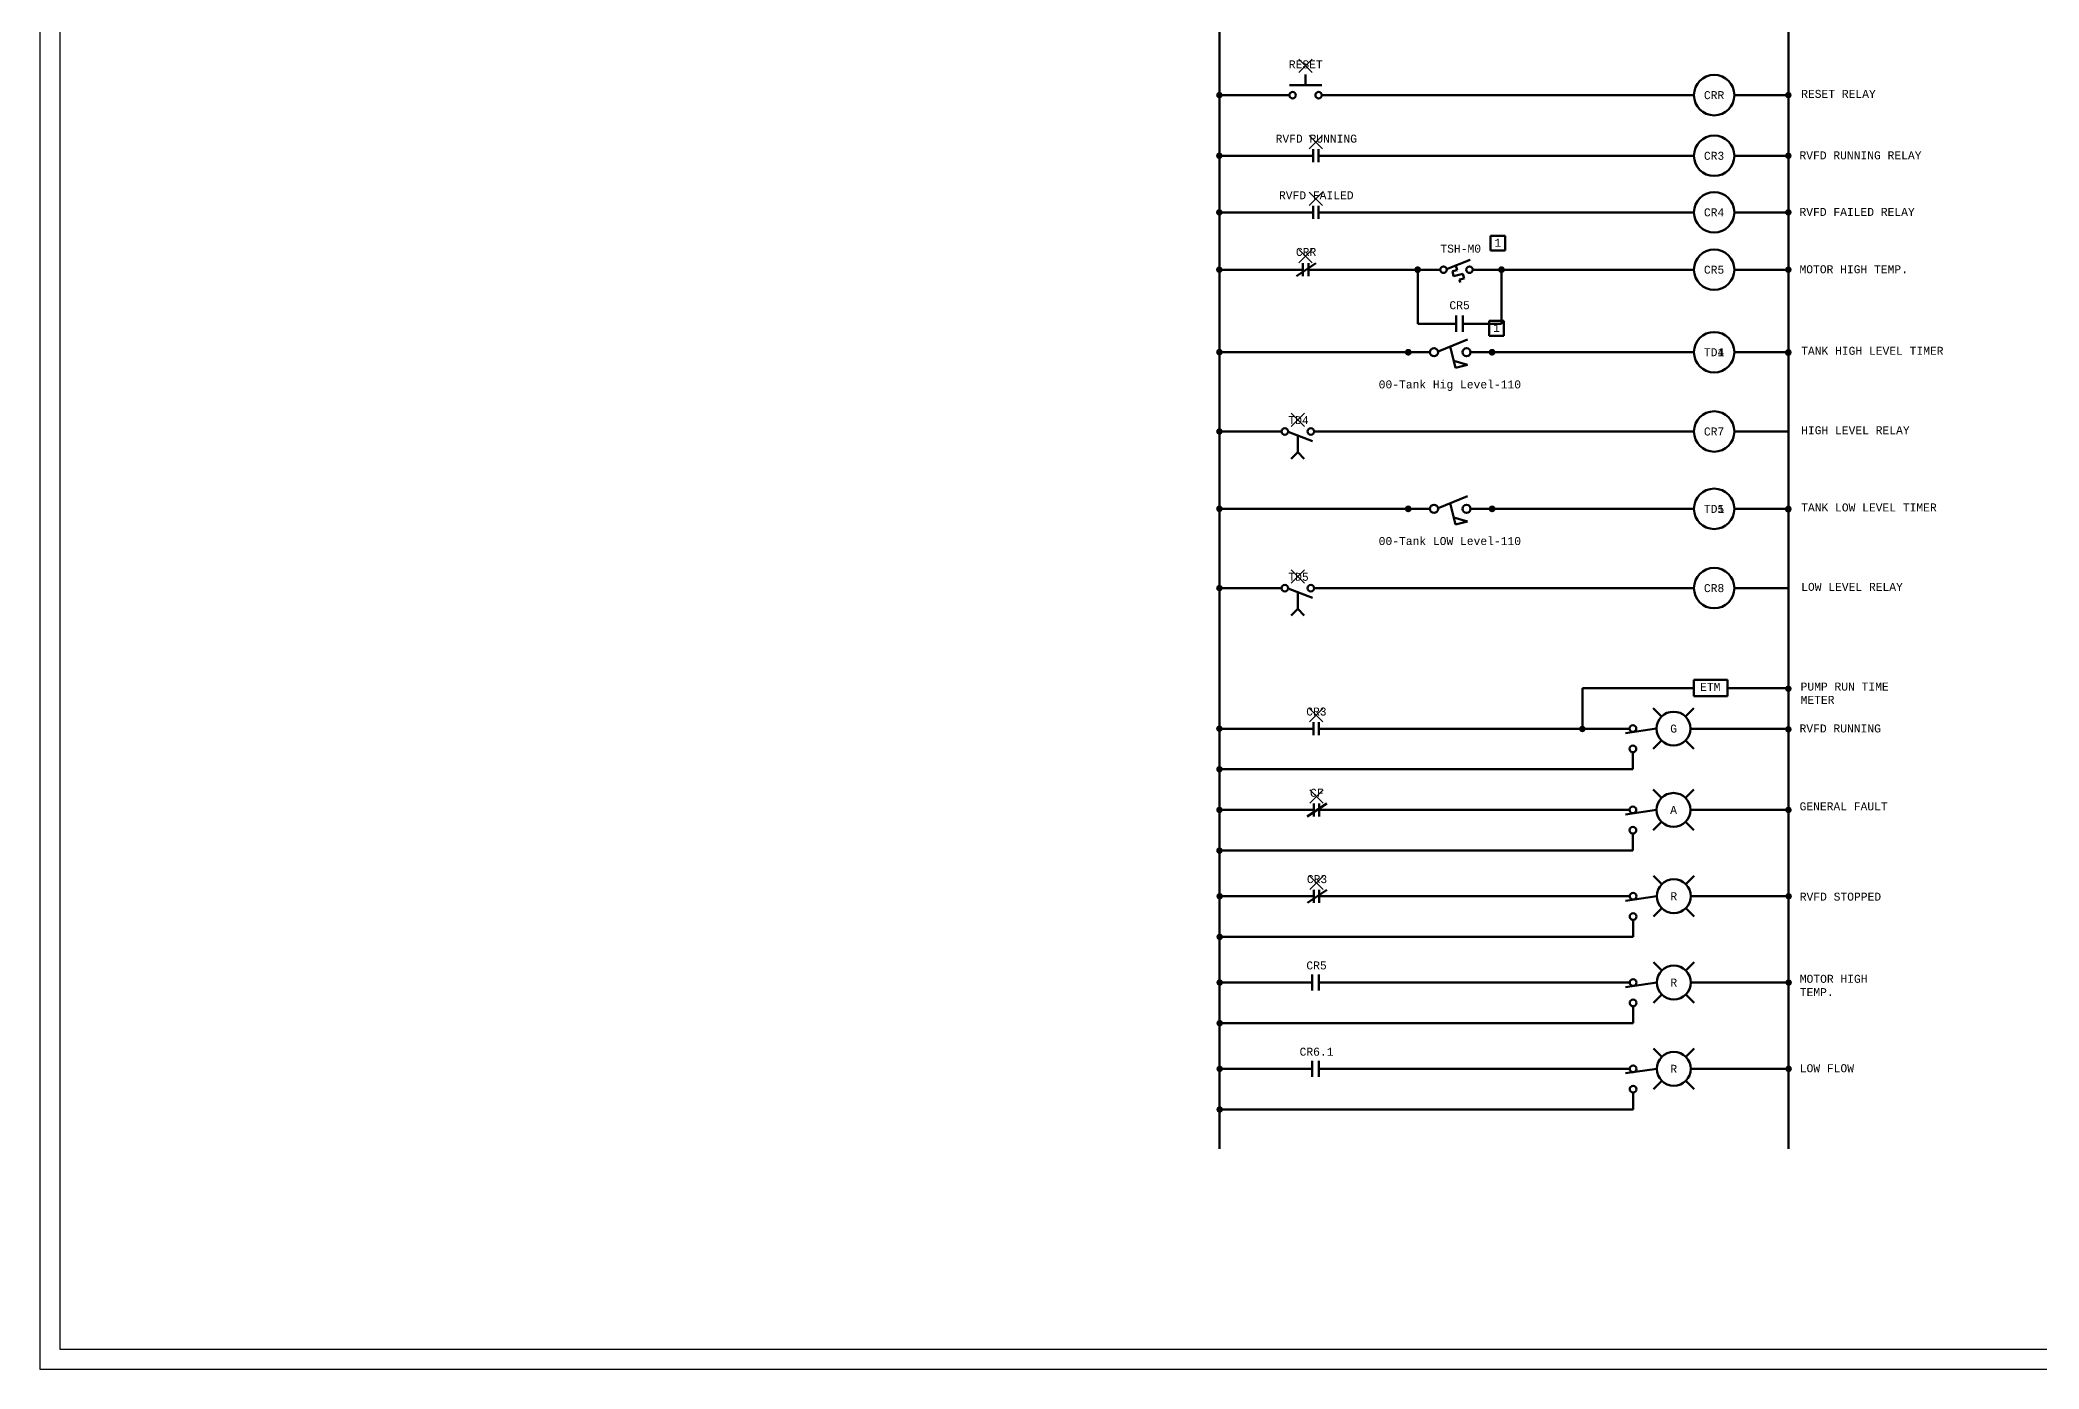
# Model space of a CAD drawing. Header units: inches. Extents: x 191440 to 383551, y 141448 to 284946.
# Drawn here: x 191784 to 191814.04, y 141489.07 to 141509.04 of the extents above; entities that cross this region are included whole.
import ezdxf
from ezdxf.enums import TextEntityAlignment as Align

# ---------------------------------------------------------------- set-up
doc = ezdxf.new("R2010")
doc.units = ezdxf.units.IN
doc.header["$MEASUREMENT"] = 0
doc.header["$PDMODE"] = 3
doc.header["$PDSIZE"] = 0.1
for name, color, linetype, lineweight in [('E-ANNO-TEXT-2', 7, 'Continuous', 211), ('E-ANNO-TEXT-2 @ 1 (1)', 7, 'Continuous', 211), ('E-ANNO-TEXT-2 @ 1 (2)', 7, 'Continuous', 211), ('E-SCHM-LINE', 4, 'Continuous', 50), ('E-SCHM-SYMB', 1, 'Continuous', 50), ('G-ANNO-TEXT', 7, 'Continuous', 13)]:
    doc.layers.add(name, color=color, linetype=linetype, lineweight=lineweight)
doc.layers.add('VP', color=7, linetype='Continuous')
doc.styles.add('MONOSPACE', font='monosi.ttf', dxfattribs={"width": 0.9999})
doc.styles.add('Style-Arial', font='arial.ttf')

# ---------------------------------------------------------------- blocks, each defined once
blk = doc.blocks.new('SC03A_1')
at = {"layer": 'E-SCHM-SYMB'}
for p, q in [((10.02, 3.74), (7.41, 6.35)), ((17.5, 3.74), (20.11, 6.35)), ((8.47, 0), (-1.31, -1.4)), ((10.02, -3.74), (7.41, -6.35)), ((17.5, -3.74), (20.11, -6.35))]:
    blk.add_line(p, q, dxfattribs=at)
for centre, radius in [((1.06, 0), 1.06), ((13.76, 0), 5.29), ((1.06, -6.35), 1.06)]:
    blk.add_circle(centre, radius, dxfattribs=at)
at = {"layer": 'G-ANNO-TEXT', "style": 'Style-Arial'}
blk.add_attdef('color', text='', height=3.05, dxfattribs=at).set_placement((13.76, 0), align=Align.MIDDLE_CENTER)
blk = doc.blocks.new('*U277')
at = {"layer": 'E-ANNO-TEXT-2'}
ref = blk.add_blockref('SC03A_1', (191807.887, 141498.697), dxfattribs=dict(at, xscale=0.04808846015417836, yscale=0.04808846015417836, zscale=0.04808846015417836))
ref.add_attrib('color', 'G', dxfattribs={"layer": 'E-ANNO-TEXT-2 @ 1 (2)', "height": 0.12, "style": 'MONOSPACE'}).set_placement((191808.549, 141498.697), align=Align.MIDDLE_CENTER)
blk = doc.blocks.new('*U278')
at = {"layer": 'E-ANNO-TEXT-2'}
ref = blk.add_blockref('SC03A_1', (191807.887, 141497.475), dxfattribs=dict(at, xscale=0.04808846015417836, yscale=0.04808846015417836, zscale=0.04808846015417836))
ref.add_attrib('color', 'A', dxfattribs={"layer": 'E-ANNO-TEXT-2 @ 1 (2)', "height": 0.12, "style": 'MONOSPACE'}).set_placement((191808.549, 141497.475), align=Align.MIDDLE_CENTER)
blk = doc.blocks.new('*U279')
at = {"layer": 'E-ANNO-TEXT-2'}
ref = blk.add_blockref('SC03A_1', (191807.89, 141496.178), dxfattribs=dict(at, xscale=0.04808846015417836, yscale=0.04808846015417836, zscale=0.04808846015417836))
ref.add_attrib('color', 'R', dxfattribs={"layer": 'E-ANNO-TEXT-2 @ 1 (2)', "height": 0.12, "style": 'MONOSPACE'}).set_placement((191808.552, 141496.178), align=Align.MIDDLE_CENTER)
blk = doc.blocks.new('SC04E')
at = {"layer": 'E-SCHM-SYMB', "linetype": 'Continuous', "lineweight": 50}
for p, q in [((0, -30.48), (0, 30.48)), ((25.4, -30.48), (25.4, 30.48))]:
    blk.add_line(p, q, dxfattribs=at)
at = {"layer": 'E-SCHM-SYMB', "linetype": 'Continuous', "lineweight": 25}
blk.add_point((12.7, 63.5), dxfattribs=at)
blk = doc.blocks.new('SC04C')
at = {"layer": 'E-SCHM-SYMB', "linetype": 'Continuous', "lineweight": 50}
for p, q in [((-30.48, -30.48), (60.96, 30.48)), ((0, -30.48), (0, 30.48)), ((25.4, -30.48), (25.4, 30.48))]:
    blk.add_line(p, q, dxfattribs=at)
at = {"layer": 'E-SCHM-SYMB', "linetype": 'Continuous', "lineweight": 25}
blk.add_point((12.7, 63.5), dxfattribs=at)
blk = doc.blocks.new('SC02A')
at = {"layer": 'E-SCHM-SYMB', "linetype": 'Continuous', "lineweight": 50}
for p, q in [((76.1746, 46.9646), (76.1746, 96.52)), ((-0.0254, 46.9646), (152.3746, 46.9646))]:
    blk.add_line(p, q, dxfattribs=at)
for centre in [(15.24, 0), (137.16, 0)]:
    blk.add_circle(centre, 15.24, dxfattribs=at)
at = {"layer": 'E-SCHM-SYMB', "linetype": 'Continuous', "lineweight": 25}
blk.add_point((76.2, 137.8458), dxfattribs=at)
blk = doc.blocks.new('*U280')
at = {"layer": 'E-ANNO-TEXT-2'}
ref = blk.add_blockref('SC03A_1', (191807.89, 141494.881), dxfattribs=dict(at, xscale=0.04808846015417836, yscale=0.04808846015417836, zscale=0.04808846015417836))
ref.add_attrib('color', 'R', dxfattribs={"layer": 'E-ANNO-TEXT-2 @ 1 (2)', "height": 0.12, "style": 'MONOSPACE'}).set_placement((191808.552, 141494.881), align=Align.MIDDLE_CENTER)
blk = doc.blocks.new('*U281')
at = {"layer": 'E-ANNO-TEXT-2'}
ref = blk.add_blockref('SC03A_1', (191807.89, 141493.585), dxfattribs=dict(at, xscale=0.04808846015417836, yscale=0.04808846015417836, zscale=0.04808846015417836))
ref.add_attrib('color', 'R', dxfattribs={"layer": 'E-ANNO-TEXT-2 @ 1 (2)', "height": 0.12, "style": 'MONOSPACE'}).set_placement((191808.552, 141493.585), align=Align.MIDDLE_CENTER)
blk = doc.blocks.new('SC04F')
at = {"layer": 'E-SCHM-SYMB', "linetype": 'Continuous', "lineweight": 50}
for p, q in [((30.4, -1.4), (145.6, -45.9)), ((76.1, -97.6), (76.1, -19))]:
    blk.add_line(p, q, dxfattribs=at)
at = {"layer": 'E-SCHM-SYMB', "linetype": 'Continuous', "lineweight": 50, "flags": 128}
blk.add_lwpolyline([(45.5, -128.2), (76.1, -97.6), (106.7, -128.2)], dxfattribs=at)
at = {"layer": 'E-SCHM-SYMB', "linetype": 'Continuous', "lineweight": 50}
for centre in [(15.2, 0), (137.2, 0)]:
    blk.add_circle(centre, 15.2, dxfattribs=at)
at = {"layer": 'E-SCHM-SYMB', "linetype": 'Continuous', "lineweight": 25}
blk.add_point((76.2, 54.4), dxfattribs=at)

msp = doc.modelspace()

# ---------------------------------------------------------------- hatches: boundary and pattern name
at = {"layer": 'E-SCHM-SYMB'}
h = msp.add_hatch(color=256, dxfattribs=at)
edge = h.paths.add_edge_path()
edge.add_arc((191801.72375, 141508.21508), 0.04903, 0, 360)
h = msp.add_hatch(color=256, dxfattribs=at)
edge = h.paths.add_edge_path()
edge.add_arc((191810.27378, 141508.21505), 0.04903, 0, 360)
h = msp.add_hatch(color=256, dxfattribs=at)
edge = h.paths.add_edge_path()
edge.add_arc((191801.72246, 141507.30387), 0.04903, 0, 360)
h = msp.add_hatch(color=256, dxfattribs=at)
edge = h.paths.add_edge_path()
edge.add_arc((191810.27378, 141507.30387), 0.04903, 0, 360)
h = msp.add_hatch(color=256, dxfattribs=at)
edge = h.paths.add_edge_path()
edge.add_arc((191801.72246, 141506.45372), 0.04903, 0, 360)
h = msp.add_hatch(color=256, dxfattribs=at)
edge = h.paths.add_edge_path()
edge.add_arc((191810.27378, 141506.45372), 0.04903, 0, 360)
h = msp.add_hatch(color=256, dxfattribs=at)
edge = h.paths.add_edge_path()
edge.add_arc((191801.72246, 141505.59234), 0.04903, 0, 360)
h = msp.add_hatch(color=256, dxfattribs=at)
edge = h.paths.add_edge_path()
edge.add_arc((191804.70336, 141505.59223), 0.05107, 0, 360)
h = msp.add_hatch(color=256, dxfattribs=at)
edge = h.paths.add_edge_path()
edge.add_arc((191805.963, 141505.59223), 0.05107, 0, 360)
h = msp.add_hatch(color=256, dxfattribs=at)
edge = h.paths.add_edge_path()
edge.add_arc((191810.27378, 141505.59234), 0.04903, 0, 360)
h = msp.add_hatch(color=256, dxfattribs=at)
edge = h.paths.add_edge_path()
edge.add_arc((191801.72375, 141504.35486), 0.04903, 0, 360)
h = msp.add_hatch(color=256, dxfattribs=at)
edge = h.paths.add_edge_path()
edge.add_arc((191801.72375, 141504.3521), 0.04903, 0, 360)
h = msp.add_hatch(color=256, dxfattribs=at)
edge = h.paths.add_edge_path()
edge.add_arc((191801.72375, 141504.3521), 0.04903, 0, 360)
h = msp.add_hatch(color=256, dxfattribs=at)
edge = h.paths.add_edge_path()
edge.add_arc((191804.56177, 141504.35207), 0.05107, 0, 360)
h = msp.add_hatch(color=256, dxfattribs=at)
edge = h.paths.add_edge_path()
edge.add_arc((191804.56177, 141504.35207), 0.05107, 0, 360)
h = msp.add_hatch(color=256, dxfattribs=at)
edge = h.paths.add_edge_path()
edge.add_arc((191805.82141, 141504.35207), 0.05107, 0, 360)
h = msp.add_hatch(color=256, dxfattribs=at)
edge = h.paths.add_edge_path()
edge.add_arc((191805.82141, 141504.35207), 0.05107, 0, 360)
h = msp.add_hatch(color=256, dxfattribs=at)
edge = h.paths.add_edge_path()
edge.add_arc((191810.27249, 141504.34392), 0.04903, 0, 360)
h = msp.add_hatch(color=256, dxfattribs=at)
edge = h.paths.add_edge_path()
edge.add_arc((191810.27378, 141504.35207), 0.04903, 0, 360)
h = msp.add_hatch(color=256, dxfattribs=at)
edge = h.paths.add_edge_path()
edge.add_arc((191810.27378, 141504.35207), 0.04903, 0, 360)
h = msp.add_hatch(color=256, dxfattribs=at)
edge = h.paths.add_edge_path()
edge.add_arc((191801.72375, 141503.16128), 0.04903, 0, 360)
h = msp.add_hatch(color=256, dxfattribs=at)
edge = h.paths.add_edge_path()
edge.add_arc((191801.72375, 141502.00151), 0.04903, 0, 360)
h = msp.add_hatch(color=256, dxfattribs=at)
edge = h.paths.add_edge_path()
edge.add_arc((191801.72375, 141501.99874), 0.04903, 0, 360)
h = msp.add_hatch(color=256, dxfattribs=at)
edge = h.paths.add_edge_path()
edge.add_arc((191801.72375, 141501.99874), 0.04903, 0, 360)
h = msp.add_hatch(color=256, dxfattribs=at)
edge = h.paths.add_edge_path()
edge.add_arc((191804.56177, 141501.99871), 0.05107, 0, 360)
h = msp.add_hatch(color=256, dxfattribs=at)
edge = h.paths.add_edge_path()
edge.add_arc((191804.56177, 141501.99871), 0.05107, 0, 360)
h = msp.add_hatch(color=256, dxfattribs=at)
edge = h.paths.add_edge_path()
edge.add_arc((191805.82141, 141501.99871), 0.05107, 0, 360)
h = msp.add_hatch(color=256, dxfattribs=at)
edge = h.paths.add_edge_path()
edge.add_arc((191805.82141, 141501.99871), 0.05107, 0, 360)
h = msp.add_hatch(color=256, dxfattribs=at)
edge = h.paths.add_edge_path()
edge.add_arc((191810.27249, 141501.99057), 0.04903, 0, 360)
h = msp.add_hatch(color=256, dxfattribs=at)
edge = h.paths.add_edge_path()
edge.add_arc((191810.27378, 141501.99871), 0.04903, 0, 360)
h = msp.add_hatch(color=256, dxfattribs=at)
edge = h.paths.add_edge_path()
edge.add_arc((191810.27378, 141501.99871), 0.04903, 0, 360)
h = msp.add_hatch(color=256, dxfattribs=at)
edge = h.paths.add_edge_path()
edge.add_arc((191801.72375, 141500.80793), 0.04903, 0, 360)
h = msp.add_hatch(color=256, dxfattribs=at)
edge = h.paths.add_edge_path()
edge.add_arc((191810.27368, 141499.29631), 0.04903, 0, 360)
h = msp.add_hatch(color=256, dxfattribs=at)
edge = h.paths.add_edge_path()
edge.add_arc((191801.72365, 141498.69598), 0.04903, 0, 360)
h = msp.add_hatch(color=256, dxfattribs=at)
edge = h.paths.add_edge_path()
edge.add_arc((191807.17765, 141498.69187), 0.04903, 0, 360)
h = msp.add_hatch(color=256, dxfattribs=at)
edge = h.paths.add_edge_path()
edge.add_arc((191810.27368, 141498.68625), 0.04903, 0, 360)
h = msp.add_hatch(color=256, dxfattribs=at)
edge = h.paths.add_edge_path()
edge.add_arc((191801.72494, 141498.08646), 0.04903, 0, 360)
h = msp.add_hatch(color=256, dxfattribs=at)
edge = h.paths.add_edge_path()
edge.add_arc((191801.72483, 141497.47507), 0.04903, 0, 360)
h = msp.add_hatch(color=256, dxfattribs=at)
edge = h.paths.add_edge_path()
edge.add_arc((191810.27486, 141497.47507), 0.04903, 0, 360)
h = msp.add_hatch(color=256, dxfattribs=at)
edge = h.paths.add_edge_path()
edge.add_arc((191810.27486, 141497.47507), 0.04903, 0, 360)
h = msp.add_hatch(color=256, dxfattribs=at)
edge = h.paths.add_edge_path()
edge.add_arc((191801.72483, 141496.86435), 0.04903, 0, 360)
h = msp.add_hatch(color=256, dxfattribs=at)
edge = h.paths.add_edge_path()
edge.add_arc((191801.72797, 141496.17824), 0.04903, 0, 360)
h = msp.add_hatch(color=256, dxfattribs=at)
edge = h.paths.add_edge_path()
edge.add_arc((191810.278, 141496.17824), 0.04903, 0, 360)
h = msp.add_hatch(color=256, dxfattribs=at)
edge = h.paths.add_edge_path()
edge.add_arc((191810.278, 141496.17824), 0.04903, 0, 360)
h = msp.add_hatch(color=256, dxfattribs=at)
edge = h.paths.add_edge_path()
edge.add_arc((191801.72797, 141495.56752), 0.04903, 0, 360)
h = msp.add_hatch(color=256, dxfattribs=at)
edge = h.paths.add_edge_path()
edge.add_arc((191801.72797, 141494.88141), 0.04903, 0, 360)
h = msp.add_hatch(color=256, dxfattribs=at)
edge = h.paths.add_edge_path()
edge.add_arc((191810.278, 141494.88141), 0.04903, 0, 360)
h = msp.add_hatch(color=256, dxfattribs=at)
edge = h.paths.add_edge_path()
edge.add_arc((191810.278, 141494.88141), 0.04903, 0, 360)
h = msp.add_hatch(color=256, dxfattribs=at)
edge = h.paths.add_edge_path()
edge.add_arc((191801.72797, 141494.27069), 0.04903, 0, 360)
h = msp.add_hatch(color=256, dxfattribs=at)
edge = h.paths.add_edge_path()
edge.add_arc((191801.72797, 141493.58458), 0.04903, 0, 360)
h = msp.add_hatch(color=256, dxfattribs=at)
edge = h.paths.add_edge_path()
edge.add_arc((191810.278, 141493.58458), 0.04903, 0, 360)
h = msp.add_hatch(color=256, dxfattribs=at)
edge = h.paths.add_edge_path()
edge.add_arc((191810.278, 141493.58458), 0.04903, 0, 360)
h = msp.add_hatch(color=256, dxfattribs=at)
edge = h.paths.add_edge_path()
edge.add_arc((191801.72797, 141492.97386), 0.04903, 0, 360)

# ---------------------------------------------------------------- linework, layer by layer
msp.add_lwpolyline([(191841.5, 141528.57459), (191784, 141528.57459), (191784, 141489.07459), (191841.5, 141489.07459), (191841.5, 141528.57459)])
msp.add_lwpolyline([(191841.2, 141528.27459), (191784.3, 141528.27459), (191784.3, 141489.37459), (191841.2, 141489.37459)], close=True)
at = {"layer": 'E-SCHM-LINE'}
for p, q in [((191801.72365, 141492.38517), (191801.72365, 141520.14306)), ((191810.27378, 141492.38517), (191810.27525, 141520.14306)), ((191810.27506, 141494.565), (191810.27506, 141516.3273)), ((191801.723, 141508.21505), (191802.77563, 141508.21505)), ((191803.26421, 141508.21505), (191808.85477, 141508.21505)), ((191809.46244, 141508.21505), (191810.27378, 141508.21505)), ((191801.72246, 141507.30387), (191803.13313, 141507.30372)), ((191803.21456, 141507.30372), (191808.85477, 141507.30387)), ((191809.46244, 141507.30387), (191810.27378, 141507.30387)), ((191801.72246, 141506.45372), (191803.13313, 141506.45357)), ((191803.21456, 141506.45357), (191808.85477, 141506.45372)), ((191809.46244, 141506.45372), (191810.27378, 141506.45372)), ((191801.72246, 141505.59234), (191802.97912, 141505.59224)), ((191803.06055, 141505.59227), (191805.04228, 141505.59238)), ((191804.70336, 141504.78036), (191804.70336, 141505.59223)), ((191805.53086, 141505.59237), (191808.85477, 141505.59234)), ((191805.963, 141504.78036), (191805.963, 141505.59223)), ((191809.46244, 141505.59234), (191810.27378, 141505.59234)), ((191805.28249, 141504.78036), (191804.70336, 141504.78036)), ((191805.38387, 141504.78036), (191805.963, 141504.78036)), ((191802.97912, 141504.35214), (191801.72365, 141504.35214)), ((191802.97912, 141504.35214), (191801.72365, 141504.35214)), ((191802.97912, 141504.35207), (191804.88848, 141504.35207)), ((191803.06055, 141504.35207), (191804.88848, 141504.35207)), ((191805.4992, 141504.35207), (191808.85477, 141504.35207)), ((191805.4992, 141504.35207), (191808.85477, 141504.35207)), ((191809.46244, 141504.35207), (191810.27378, 141504.35207)), ((191809.46244, 141504.35207), (191810.27378, 141504.35207)), ((191802.65738, 141503.16132), (191801.72365, 141503.16132)), ((191803.14596, 141503.16125), (191804.88848, 141503.16125)), ((191804.88848, 141503.16125), (191808.85477, 141503.16125)), ((191809.46244, 141503.16125), (191810.27378, 141503.16125)), ((191802.97912, 141501.99879), (191801.72365, 141501.99879)), ((191802.97912, 141501.99879), (191801.72365, 141501.99879)), ((191802.97912, 141501.99871), (191804.88848, 141501.99871)), ((191803.06055, 141501.99871), (191804.88848, 141501.99871)), ((191805.4992, 141501.99871), (191808.85477, 141501.99871)), ((191805.4992, 141501.99871), (191808.85477, 141501.99871)), ((191809.46244, 141501.99871), (191810.27378, 141501.99871)), ((191809.46244, 141501.99871), (191810.27378, 141501.99871)), ((191802.65738, 141500.80797), (191801.72365, 141500.80797)), ((191803.14596, 141500.8079), (191804.88848, 141500.8079)), ((191804.88848, 141500.8079), (191808.85477, 141500.8079)), ((191809.46244, 141500.8079), (191810.27378, 141500.8079)), ((191807.18276, 141499.306), (191808.85435, 141499.30605)), ((191807.18276, 141498.69598), (191807.18276, 141499.306)), ((191809.35931, 141499.30605), (191810.27368, 141499.30605)), ((191801.72365, 141498.69598), (191803.13431, 141498.69583)), ((191803.21574, 141498.69583), (191807.88575, 141498.69598)), ((191808.80183, 141498.69598), (191810.27368, 141498.69598)), ((191801.72494, 141498.08646), (191807.93793, 141498.08646)), ((191807.93793, 141498.08646), (191807.93793, 141498.34092)), ((191803.14077, 141497.47507), (191801.72612, 141497.47507)), ((191807.88693, 141497.47507), (191803.2222, 141497.47507)), ((191808.80302, 141497.47507), (191810.27486, 141497.47507)), ((191801.72483, 141496.86435), (191807.93783, 141496.86435)), ((191807.93783, 141496.86435), (191807.93783, 141497.11882)), ((191801.72797, 141496.17824), (191803.14391, 141496.17809)), ((191803.22534, 141496.17809), (191807.89007, 141496.17824)), ((191808.80616, 141496.17824), (191810.278, 141496.17824)), ((191807.94097, 141495.56752), (191807.94097, 141495.82199)), ((191801.72797, 141495.56752), (191807.94097, 141495.56752)), ((191801.72797, 141494.88141), (191803.11706, 141494.88126)), ((191803.21848, 141494.88126), (191807.89007, 141494.88141)), ((191808.80616, 141494.88141), (191810.278, 141494.88141)), ((191807.94097, 141494.27069), (191807.94097, 141494.52516)), ((191801.72797, 141494.27069), (191807.94097, 141494.27069)), ((191801.72797, 141493.58458), (191803.1171, 141493.58458)), ((191803.21848, 141493.58443), (191807.89007, 141493.58458)), ((191808.80616, 141493.58458), (191810.278, 141493.58458)), ((191801.72797, 141492.97386), (191807.94097, 141492.97386)), ((191807.94097, 141492.97386), (191807.94097, 141493.22832))]:
    msp.add_line(p, q, dxfattribs=at)
at = {"layer": 'E-SCHM-SYMB'}
for p, q in [((191805.79546, 141506.10171), (191805.79546, 141505.87994)), ((191805.79546, 141506.10171), (191806.01722, 141506.10171)), ((191806.01722, 141505.87994), (191805.79546, 141505.87994)), ((191806.01722, 141506.10171), (191806.01722, 141505.87994)), ((191805.28249, 141504.65871), (191805.28249, 141504.90202)), ((191805.28249, 141504.65871), (191805.28249, 141504.90202)), ((191805.38387, 141504.65871), (191805.38387, 141504.90202)), ((191805.38387, 141504.65871), (191805.38387, 141504.90202)), ((191805.77612, 141504.82189), (191805.77612, 141504.60012)), ((191805.77612, 141504.82189), (191805.99789, 141504.82189)), ((191805.99789, 141504.82189), (191805.99789, 141504.60012)), ((191805.99789, 141504.60012), (191805.77612, 141504.60012)), ((191805.99789, 141504.60012), (191805.77612, 141504.60012)), ((191803.11706, 141494.75961), (191803.11706, 141495.00292)), ((191803.11706, 141494.75961), (191803.11706, 141495.00292)), ((191803.21844, 141494.75961), (191803.21844, 141495.00292)), ((191803.21844, 141494.75961), (191803.21844, 141495.00292)), ((191803.1171, 141493.46278), (191803.1171, 141493.70609)), ((191803.1171, 141493.46278), (191803.1171, 141493.70609)), ((191803.21848, 141493.46278), (191803.21848, 141493.70609)), ((191803.21848, 141493.46278), (191803.21848, 141493.70609))]:
    msp.add_line(p, q, dxfattribs=at)
at = {"layer": 'E-SCHM-SYMB', "linetype": 'Continuous', "lineweight": 50}
for p, q in [((191805.13899, 141505.60148), (191805.49314, 141505.74246)), ((191805.29591, 141505.58517), (191805.22456, 141505.56839)), ((191805.22456, 141505.56839), (191805.24134, 141505.49705)), ((191805.27913, 141505.65651), (191805.29591, 141505.58517)), ((191805.24134, 141505.49705), (191805.38402, 141505.5306)), ((191805.40079, 141505.45926), (191805.32945, 141505.44248)), ((191805.32945, 141505.44248), (191805.33952, 141505.39968)), ((191805.38402, 141505.5306), (191805.40079, 141505.45926)), ((191805.00922, 141504.36429), (191805.4502, 141504.54477)), ((191805.00922, 141504.36429), (191805.4502, 141504.54477)), ((191805.19385, 141504.43966), (191805.27266, 141504.11837)), ((191805.19385, 141504.43966), (191805.27266, 141504.11837)), ((191805.45398, 141504.16284), (191805.24711, 141504.22301)), ((191805.45398, 141504.16284), (191805.24711, 141504.22301)), ((191805.27277, 141504.11839), (191805.45398, 141504.16284)), ((191805.27277, 141504.11839), (191805.45398, 141504.16284)), ((191805.00922, 141502.01094), (191805.4502, 141502.19142)), ((191805.00922, 141502.01094), (191805.4502, 141502.19142)), ((191805.19385, 141502.0863), (191805.27266, 141501.76502)), ((191805.19385, 141502.0863), (191805.27266, 141501.76502)), ((191805.45398, 141501.80949), (191805.24711, 141501.86966)), ((191805.45398, 141501.80949), (191805.24711, 141501.86966)), ((191805.27277, 141501.76504), (191805.45398, 141501.80949)), ((191805.27277, 141501.76504), (191805.45398, 141501.80949)), ((191808.85434, 141499.42819), (191809.35928, 141499.42819)), ((191808.85437, 141499.42819), (191808.85437, 141499.1839)), ((191809.35931, 141499.42819), (191809.35931, 141499.1839)), ((191808.85434, 141499.1839), (191809.35928, 141499.1839))]:
    msp.add_line(p, q, dxfattribs=at)
at = {"layer": 'E-SCHM-SYMB'}
for centre in [(191809.1586, 141508.21505), (191809.1586, 141507.30387), (191809.1586, 141506.45372), (191809.1586, 141505.59234), (191809.1586, 141504.35207), (191809.1586, 141504.35207), (191809.1586, 141503.16125), (191809.1586, 141501.99871), (191809.1586, 141500.8079)]:
    msp.add_circle(centre, 0.30384, dxfattribs=at)
at = {"layer": 'E-SCHM-SYMB', "linetype": 'Continuous', "lineweight": 50}
for centre, radius in [((191805.09114, 141505.59223), 0.04886), ((191805.482, 141505.59223), 0.04886), ((191804.94955, 141504.35207), 0.06107), ((191804.94955, 141504.35207), 0.06107), ((191805.43813, 141504.35207), 0.06107), ((191805.43813, 141504.35207), 0.06107), ((191804.94955, 141501.99871), 0.06107), ((191804.94955, 141501.99871), 0.06107), ((191805.43813, 141501.99871), 0.06107), ((191805.43813, 141501.99871), 0.06107)]:
    msp.add_circle(centre, radius, dxfattribs=at)

# ---------------------------------------------------------------- block references
at = {"layer": 'E-SCHM-SYMB', "linetype": 'Continuous', "lineweight": 25, "xscale": 0.003205897343612051, "yscale": 0.003205897343612051, "zscale": 0.003205897343612051}
msp.add_blockref('SC02A', (191802.77563, 141508.21505), dxfattribs=at)
at = {"layer": 'E-SCHM-SYMB', "linetype": 'Continuous', "lineweight": 50, "xscale": 0.003205897343612051, "yscale": 0.003205897343612051, "zscale": 0.003205897343612051}
for name, p in [('SC04E', (191803.13313, 141507.30372)), ('SC04E', (191803.13313, 141506.45357)), ('SC04C', (191802.97912, 141505.59229)), ('SC04F', (191802.65738, 141503.16125)), ('SC04F', (191802.65738, 141500.8079)), ('SC04E', (191803.1356, 141498.69703)), ('SC04C', (191803.14077, 141497.47492)), ('SC04C', (191803.14391, 141496.17808))]:
    msp.add_blockref(name, p, dxfattribs=at)
at = {"layer": 'VP'}
for name in ['*U277', '*U278', '*U279', '*U280', '*U281']:
    msp.add_blockref(name, (0, 0), dxfattribs=at)

# ---------------------------------------------------------------- texts
at = {"layer": 'E-ANNO-TEXT-2', "style": 'MONOSPACE'}
for s, height, p in [('1', 0.12022, (191805.90802, 141505.99758)), ('CR5', 0.120221, (191805.3333, 141505.05845)), ('1', 0.12022, (191805.88869, 141504.71776)), ('00-Tank Hig Level-110', 0.1202212, (191805.18706, 141503.86847)), ('00-Tank LOW Level-110', 0.1202212, (191805.18706, 141501.51512))]:
    msp.add_text(s, height=height, dxfattribs=at).set_placement(p, align=Align.MIDDLE_CENTER)
at = {"layer": 'E-ANNO-TEXT-2', "attachment_point": 5, "line_spacing_factor": 0.779643, "style": 'MONOSPACE'}
for s, insert, char_height in [('RESET', (191803.02179, 141508.67632), 0.120221), ('RVFD RUNNING', (191803.17975, 141507.56048), 0.1202212), ('RVFD FAILED', (191803.17975, 141506.71034), 0.1202212), ('CRR', (191803.02574, 141505.85806), 0.120221), ('\\pt0.42077;TSH-M0', (191805.34995, 141505.90791), 0.1202212), ('CR3', (191803.18093, 141498.95259), 0.120221), ('CF', (191803.18739, 141497.73168), 0.120221), ('CR3', (191803.19053, 141496.43485), 0.120221)]:
    msp.add_mtext(s, dxfattribs=dict(at, insert=insert, char_height=char_height))
at = {"layer": 'E-ANNO-TEXT-2', "style": 'MONOSPACE'}
for s, insert, char_height, width, attachment_point in [('CRR', (191809.15766, 141508.27516), 0.120221, 0.5816575, 2), ('RESET RELAY', (191810.46651, 141508.29377), 0.1202212, 2.5680164, 1), ('RVFD RUNNING RELAY', (191810.44115, 141507.37044), 0.1202212, 2.9637937, 1), ('CR3', (191809.15766, 141507.36398), 0.120221, 0.5816575, 2), ('CR4', (191809.15766, 141506.51383), 0.120221, 0.5816575, 2), ('RVFD FAILED RELAY', (191810.44115, 141506.52029), 0.1202212, 2.4822197, 1), ('CR5', (191809.15766, 141505.65246), 0.120221, 0.5816575, 2), ('MOTOR HIGH TEMP.', (191810.44115, 141505.65891), 0.1202212, 2.4822197, 1), ('TD1', (191809.15766, 141504.41218), 0.120221, 0.3129472, 2), ('TD4', (191809.15766, 141504.41218), 0.120221, 0.3129472, 2), ('TANK HIGH LEVEL TIMER', (191810.46651, 141504.43356), 0.1202212, 2.1775944, 1), ('CR7', (191809.15766, 141503.22136), 0.120221, 0.3129472, 2), ('TD1', (191809.15766, 141502.05882), 0.120221, 0.3129472, 2), ('TD5', (191809.15766, 141502.05882), 0.120221, 0.3129472, 2), ('TANK LOW LEVEL TIMER', (191810.46651, 141502.0802), 0.1202212, 2.1775944, 1), ('CR8', (191809.15766, 141500.86801), 0.120221, 0.3129472, 2), ('RVFD RUNNING', (191810.44234, 141498.75953), 0.1202212, 1.3754428, 1), ('GENERAL FAULT', (191810.44234, 141497.58866), 0.1202212, 1.3585582, 1), ('RVFD STOPPED', (191810.44548, 141496.23212), 0.1202212, 1.4273931, 1), ('MOTOR HIGH TEMP.', (191810.44548, 141494.99738), 0.1202212, 1.4273931, 1), ('LOW FLOW', (191810.44548, 141493.6543), 0.120221, 1.4273931, 1)]:
    msp.add_mtext(s, dxfattribs=dict(at, insert=insert, char_height=char_height, width=width, attachment_point=attachment_point))
at = {"layer": 'E-ANNO-TEXT-2', "char_height": 0.1202212, "attachment_point": 1, "style": 'MONOSPACE'}
for s, insert in [('HIGH LEVEL RELAY', (191810.46651, 141503.23997)), ('LOW LEVEL RELAY', (191810.46651, 141500.88662)), ('PUMP RUN TIME\\PMETER\\P', (191810.45753, 141499.38925))]:
    msp.add_mtext(s, dxfattribs=dict(at, insert=insert))
at = {"layer": 'E-ANNO-TEXT-2', "char_height": 0.120221, "width": 0.2971264, "attachment_point": 5, "line_spacing_factor": 0.779643, "style": 'MONOSPACE'}
for s, insert in [('CR5', (191803.18367, 141495.13802)), ('CR6.1', (191803.18371, 141493.84119))]:
    msp.add_mtext(s, dxfattribs=dict(at, insert=insert))
at = {"layer": 'E-ANNO-TEXT-2 @ 1 (1)', "style": 'MONOSPACE'}
msp.add_text('ETM', height=0.120221, dxfattribs=at).set_placement((191809.10102, 141499.32406), align=Align.MIDDLE_CENTER)
at = {"layer": 'E-ANNO-TEXT-2 @ 1 (1)', "char_height": 0.120221, "attachment_point": 1, "style": 'MONOSPACE'}
for s, insert in [('TD4', (191802.76012, 141503.39151)), ('TD5', (191802.76012, 141501.03816))]:
    msp.add_mtext(s, dxfattribs=dict(at, insert=insert))

doc.saveas('drawing.dxf')
